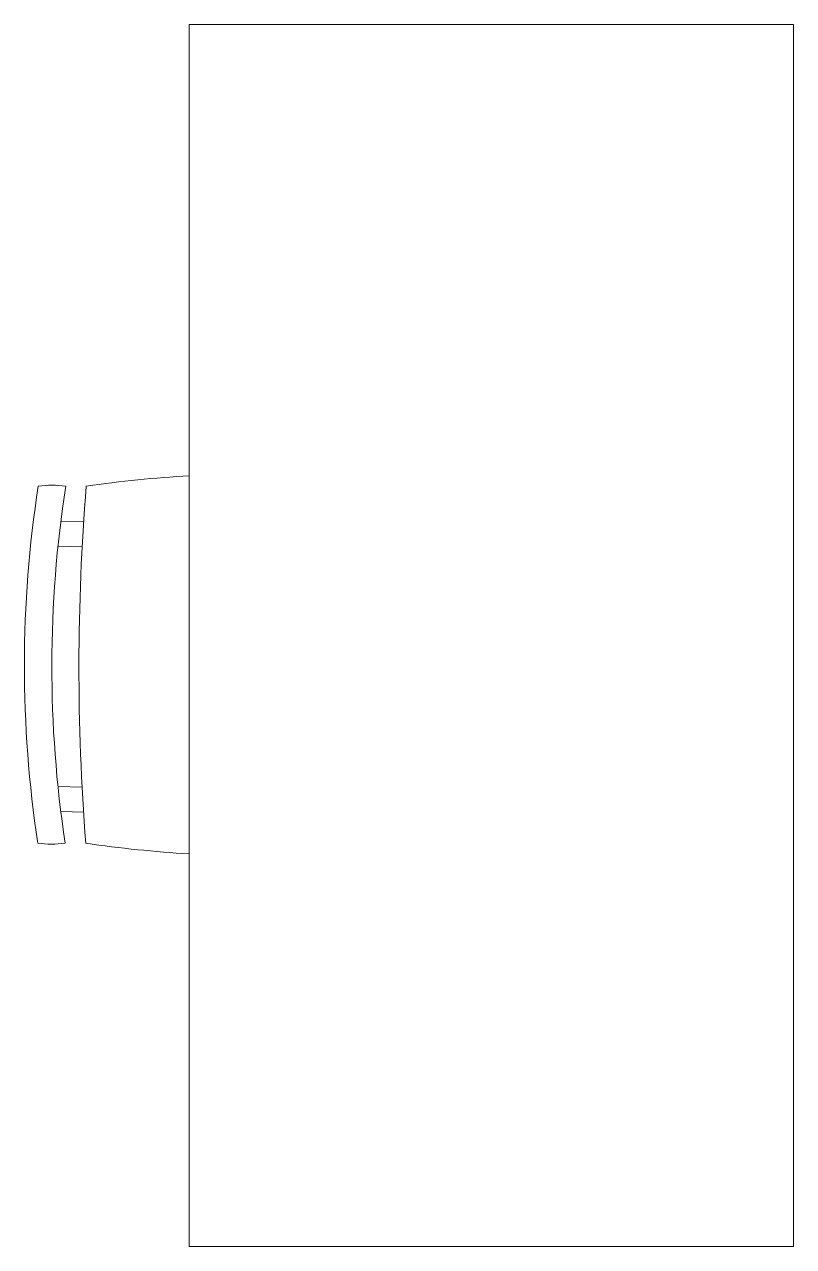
# Model space of a CAD drawing. Header units: metres. Extents: x 10490 to 10578, y 767 to 907.
import ezdxf

# ---------------------------------------------------------------- set-up
doc = ezdxf.new("R2010")
doc.units = ezdxf.units.M
doc.header["$LTSCALE"] = 5
doc.header["$MEASUREMENT"] = 0
doc.layers.add('A-FURN', color=8, linetype='Continuous', lineweight=18)

msp = doc.modelspace()

# ---------------------------------------------------------------- linework, layer by layer
at = {"layer": 'A-FURN'}
for p, q in [((10496.94, 849.73), (10494.32, 849.64)), ((10496.79, 846.87), (10493.98, 846.79)), ((10493.97, 819.34), (10496.76, 819.26)), ((10494.32, 816.48), (10496.93, 816.41))]:
    msp.add_line(p, q, dxfattribs=at)
msp.add_lwpolyline([(10509.05, 906.64), (10509.05, 766.64), (10578.32, 766.64), (10578.32, 906.64)], close=True, dxfattribs=at)
for points in [[(10491.68, 812.85, -0.076111), (10491.73, 853.74, -3.508425)], [(10494.82, 812.84, -0.076135), (10494.88, 853.74, -3.508425)], [(10497.19, 812.83, -0.040002), (10497.24, 853.75, -3.508425)]]:
    msp.add_lwpolyline(points, format="xyb", dxfattribs=at)
for centre, radius, start, end in [((10517.58, 710.64), 144.55, 93.3835, 98.0879), ((10493.29, 843.05), 10.81, 81.5154, 98.2468), ((10493.27, 823.54), 10.81, 261.5154, 278.2468), ((10517.84, 955.99), 144.64, 261.7935, 266.5154)]:
    msp.add_arc(centre, radius, start, end, dxfattribs=at)

doc.saveas('drawing.dxf')
